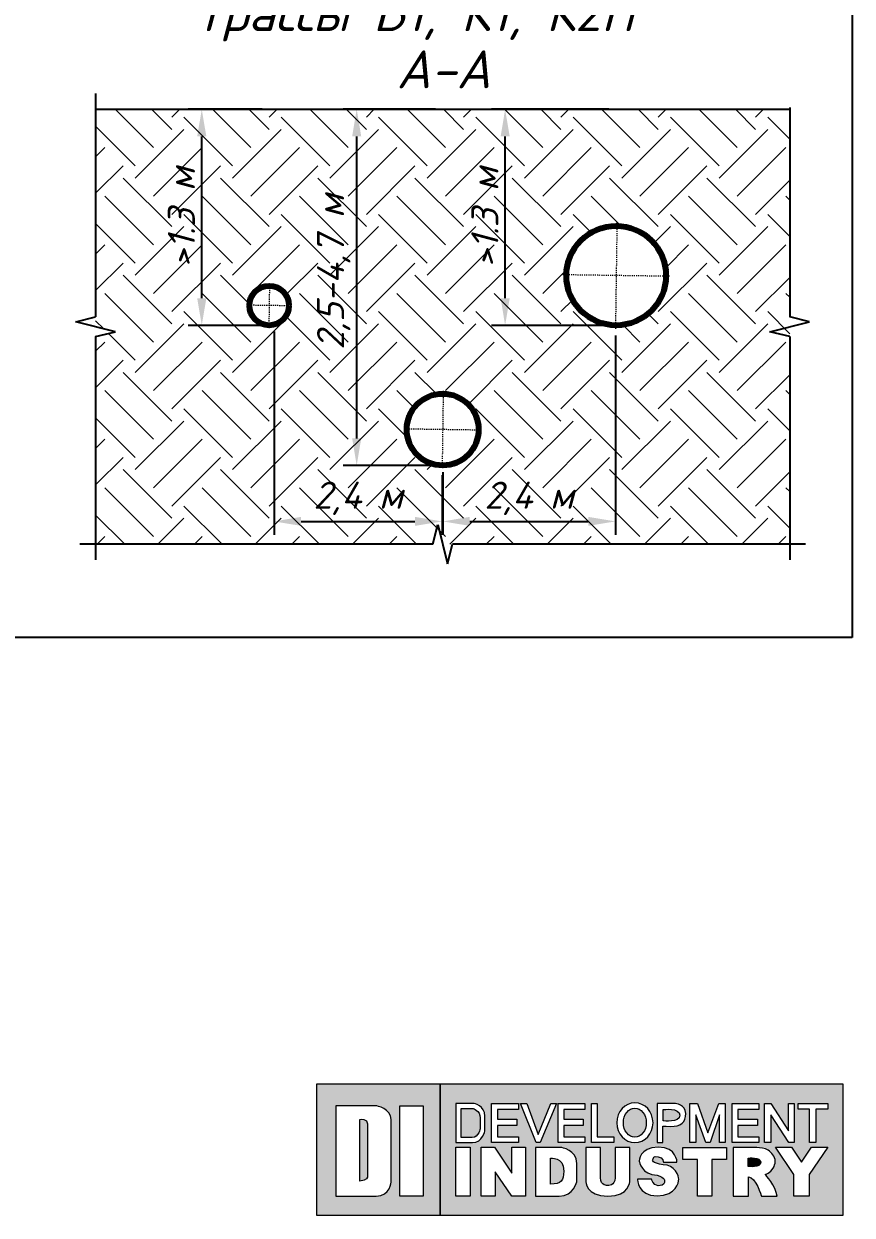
# Model space of a CAD drawing. Header units: millimetres. Extents: x 2791 to 3065, y 749 to 1154.
# Drawn here: x 2986.2 to 3062.7, y 749.3 to 859.4 of the extents above; entities that cross this region are included whole.
import ezdxf

# ---------------------------------------------------------------- set-up
doc = ezdxf.new("R2010")
doc.units = ezdxf.units.MM
doc.set_wipeout_variables(frame=1)
doc.linetypes.add('CENTER2', pattern=[28.575, 19.05, -3.175, 3.175, -3.175])
doc.layers.add('Слой 2', color=7, linetype='Continuous')
doc.styles.get("Standard").update_dxf_attribs({"font": 'isocpeui.ttf'})
doc.dimstyles.new('ISO-25', dxfattribs={"dimtxt": 2.5, "dimasz": 2.5, "dimexe": 1.25, "dimexo": 0.625, "dimtad": 1, "dimtxsty": 'Standard', "dimcen": 2.5, "dimadec": 0, "dimazin": 0, "dimtfac": 1, "dimtmove": 0, "dimatfit": 3, "dimfxl": 1, "dimarcsym": 0})
picture_1 = doc.add_image_def('image1.png', size_in_pixel=(707, 851))

# ---------------------------------------------------------------- blocks, each defined once
blk = doc.blocks.new('DI')
at = {"layer": 'Слой 2', "true_color": 0xf7931d}
h = blk.add_hatch(color=30, dxfattribs=at)
h.dxf.hatch_style = 2
h.paths.add_polyline_path([(-1795.8, 419.8), (-1795.8, -450.1), (-975.1, -450.1), (-975.1, 419.8)])
edge = h.paths.add_edge_path()
edge.add_spline(control_points=[(-1300.1, -225.7), (-1300.1, -225.7), (-1303.4, -324.5), (-1400.6, -324.5), (-1497.8, -324.5), (-1667.9, -324.5), (-1667.9, -324.5), (-1667.9, -324.5), (-1667.9, 276.5), (-1667.9, 276.5), (-1667.9, 276.5), (-1399, 276.5), (-1399, 276.5), (-1399, 276.5), (-1300.1, 255.5), (-1300.1, 185.8), (-1300.1, 116.2), (-1300.1, -225.7), (-1300.1, -225.7)], knot_values=[0, 0, 0, 0, 1, 1, 1, 2, 2, 2, 3, 3, 3, 4, 4, 4, 5, 5, 5, 6, 6, 6, 6], degree=3, periodic=0)
h.paths.add_polyline_path([(-1087.4, -324.5), (-1242.9, -324.5), (-1242.9, 276.5), (-1087.4, 276.5)])
at = {"layer": 'Слой 2', "true_color": 0x231f20}
h = blk.add_hatch(color=250, dxfattribs=at)
h.dxf.hatch_style = 2
h.paths.add_polyline_path([(-975.1, 419.8), (-975.1, -450.1), (1698.6, -450.1), (1698.6, 419.8)])
h.paths.add_polyline_path([(1176.3, 291.9), (1217.3, 291.9), (1335.1, 110.2), (1335.1, 291.9), (1372.9, 291.9), (1372.9, 31.9), (1338.3, 31.9), (1217.3, 215), (1217.3, 31.9), (1176.3, 31.9)])
h.paths.add_polyline_path([(681.9, 291.9), (732.1, 291.9), (800.2, 96.7), (873.9, 291.9), (916, 291.9), (916, 31.9), (877.1, 31.9), (877.1, 215), (814.8, 31.9), (787.2, 31.9), (721.6, 215), (721.6, 31.9), (681.9, 31.9)])
edge = h.paths.add_edge_path()
edge.add_spline(control_points=[(464.6, 291.9), (464.6, 291.9), (583.4, 291.9), (583.4, 291.9), (583.4, 291.9), (653.6, 281.9), (653.6, 224.7), (653.6, 167.5), (623.3, 137.8), (551, 139.4), (502.4, 140.5), (502.4, 140.5), (502.4, 140.5), (502.4, 140.5), (502.4, 31.9), (502.4, 31.9), (502.4, 31.9), (464.6, 31.9), (464.6, 31.9), (464.6, 31.9), (464.6, 291.9), (464.6, 291.9)], knot_values=[0, 0, 0, 0, 1, 1, 1, 2, 2, 2, 3, 3, 3, 4, 4, 4, 5, 5, 5, 6, 6, 6, 7, 7, 7, 7], degree=3, periodic=0)
h.paths.add_polyline_path([(28.3, 291.9), (65.5, 291.9), (65.5, 69.2), (177.3, 69.2), (177.3, 31.9), (28.3, 31.9)])
h.paths.add_polyline_path([(-401, 291.9), (-325.7, 86.2), (-242.3, 291.9), (-203.4, 291.9), (-312.8, 31.9), (-338.7, 31.9), (-441.5, 291.9)])
h.paths.add_polyline_path([(-633.8, 291.9), (-456.7, 291.9), (-456.7, 251.7), (-596, 251.2), (-596, 186.3), (-466.4, 186.3), (-466.4, 145.9), (-596, 145.9), (-596, 69.2), (-456.7, 69.2), (-456.7, 31.9), (-633.8, 31.9)])
h.paths.add_polyline_path([(-775.3, -324.5), (-872.5, -324.5), (-872.5, 1.1), (-775.3, 1.1)])
edge = h.paths.add_edge_path()
edge.add_spline(control_points=[(-761.5, 31.9), (-829.5, 31.9), (-872.5, 31.9), (-872.5, 31.9), (-872.5, 31.9), (-872.5, 291.9), (-872.5, 291.9), (-872.5, 291.9), (-752.6, 291.9), (-752.6, 291.9), (-752.6, 291.9), (-678.1, 277.4), (-678.1, 206.9), (-678.1, 136.4), (-678.1, 112.1), (-678.1, 112.1), (-678.1, 112.1), (-693.5, 31.9), (-761.5, 31.9)], knot_values=[0, 0, 0, 0, 1, 1, 1, 2, 2, 2, 3, 3, 3, 4, 4, 4, 5, 5, 5, 6, 6, 6, 6], degree=3, periodic=0)
h.paths.add_polyline_path([(-409.1, -324.5), (-499.9, -324.5), (-611.6, -161.7), (-611.6, -324.5), (-704, -324.5), (-704, 1.1), (-614.9, 1.1), (-499.9, -172.2), (-499.9, 1.1), (-409.1, 1.1)])
edge = h.paths.add_edge_path()
edge.add_spline(control_points=[(-67.9, -224.4), (-67.9, -224.4), (-89.6, -324.5), (-185.6, -324.5), (-281.6, -324.5), (-342.2, -324.5), (-342.2, -324.5), (-342.2, -324.5), (-342.2, 0), (-342.2, 0), (-342.2, 0), (-173, 0), (-173, 0), (-173, 0), (-67.9, -18.2), (-67.9, -106.1), (-67.9, -194.1), (-67.9, -224.4), (-67.9, -224.4)], knot_values=[0, 0, 0, 0, 1, 1, 1, 2, 2, 2, 3, 3, 3, 4, 4, 4, 5, 5, 5, 6, 6, 6, 6], degree=3, periodic=0)
h.paths.add_polyline_path([(-16, 251.7), (-155.4, 251.2), (-155.4, 186.3), (-25.8, 186.3), (-25.8, 145.9), (-155.4, 145.9), (-155.4, 69.2), (-16, 69.2), (-16, 31.9), (-193.2, 31.9), (-193.2, 291.9), (-16, 291.9)])
edge = h.paths.add_edge_path()
edge.add_spline(control_points=[(282.1, -224.6), (282.1, -224.6), (282.1, -324.5), (136.3, -324.5), (-9.5, -324.5), (-9.5, -224.6), (-9.5, -224.6), (-9.5, -224.6), (-9.5, 0), (-9.5, 0), (-9.5, 0), (87.7, 0), (87.7, 0), (87.7, 0), (87.7, -149), (87.7, -201.9), (87.7, -254.8), (136.3, -253.7), (136.3, -253.7), (136.3, -253.7), (184.9, -254.8), (184.9, -201.9), (184.9, -149), (184.9, 0), (184.9, 0), (184.9, 0), (282.1, 0), (282.1, 0), (282.1, 0), (282.1, -224.6), (282.1, -224.6)], knot_values=[0, 0, 0, 0, 1, 1, 1, 2, 2, 2, 3, 3, 3, 4, 4, 4, 5, 5, 5, 6, 6, 6, 7, 7, 7, 8, 8, 8, 9, 9, 9, 10, 10, 10, 10], degree=3, periodic=0)
edge = h.paths.add_edge_path()
edge.add_spline(control_points=[(195.7, 163.8), (195.7, 236.7), (249.6, 295.7), (316.1, 295.7), (382.6, 295.7), (436.5, 236.7), (436.5, 163.8), (436.5, 91), (382.6, 31.9), (316.1, 31.9), (249.6, 31.9), (195.7, 91), (195.7, 163.8)], knot_values=[0, 0, 0, 0, 1, 1, 1, 2, 2, 2, 3, 3, 3, 4, 4, 4, 4], degree=3, periodic=0)
edge = h.paths.add_edge_path()
edge.add_spline(control_points=[(607.5, -211.7), (606, -231.5), (593.8, -321.2), (463.1, -321.2), (332.4, -321.2), (334.4, -211.7), (334.4, -211.7), (334.4, -211.7), (426, -210.2), (426, -210.2), (426, -210.2), (436.6, -252.8), (471, -254.3), (517.6, -254.3), (512.9, -228.5), (512.9, -228.5), (512.9, -228.5), (520.6, -198.1), (463.1, -184.4), (361.4, -184.4), (345.1, -93.1), (345.1, -93.1), (345.1, -93.1), (345.9, 1.1), (471, 1.1), (596.1, 1.1), (595.3, -99.2), (595.3, -99.2), (595.3, -99.2), (505.3, -99.2), (505.3, -99.2), (505.3, -99.2), (506.8, -67.3), (471, -62.7), (435.2, -58.2), (442.8, -67.3), (436.6, -76.4), (430.5, -85.5), (427.5, -103.8), (503.8, -115.9), (581.6, -115.9), (609, -192), (607.5, -211.7)], knot_values=[0, 0, 0, 0, 1, 1, 1, 2, 2, 2, 3, 3, 3, 4, 4, 4, 5, 5, 5, 6, 6, 6, 7, 7, 7, 8, 8, 8, 9, 9, 9, 10, 10, 10, 11, 11, 11, 12, 12, 12, 13, 13, 13, 14, 14, 14, 14], degree=3, periodic=0)
h.paths.add_polyline_path([(924.1, -81.3), (825.9, -81.3), (825.9, -323.6), (779.1, -323.6), (732.4, -323.6), (732.4, -81.3), (634.1, -81.3), (634.1, 0), (779.1, 0), (924.1, 0)])
h.paths.add_polyline_path([(962.4, 291.9), (1139.6, 291.9), (1139.6, 251.7), (1000.2, 251.2), (1000.2, 186.3), (1129.8, 186.3), (1129.8, 145.9), (1000.2, 145.9), (1000.2, 69.2), (1139.6, 69.2), (1139.6, 31.9), (962.4, 31.9)])
edge = h.paths.add_edge_path()
edge.add_spline(control_points=[(1156.6, -324.5), (1156.6, -324.5), (1117.7, -196.4), (1070.9, -196.4), (1070.9, -235.6), (1070.9, -324.5), (1070.9, -324.5), (1070.9, -324.5), (968.7, -324.5), (968.7, -324.5), (968.7, -324.5), (968.7, -321.3), (968.7, -321.3), (968.7, -321.3), (968.7, 0), (968.7, 0), (968.7, 0), (1082, -1), (1082, -1), (1082, -1), (1155.3, 6.5), (1200.2, -18.8), (1222.5, -31.3), (1246.9, -62.8), (1246.9, -91.5), (1246.9, -108.7), (1241.6, -125.7), (1234.3, -137.9), (1214.2, -171), (1181.1, -179.6), (1181.1, -179.6), (1181.1, -179.6), (1254, -258.1), (1259.5, -324.5), (1196.3, -324.5), (1156.6, -324.5), (1156.6, -324.5)], knot_values=[0, 0, 0, 0, 1, 1, 1, 2, 2, 2, 3, 3, 3, 4, 4, 4, 5, 5, 5, 6, 6, 6, 7, 7, 7, 8, 8, 8, 9, 9, 9, 10, 10, 10, 11, 11, 11, 12, 12, 12, 12], degree=3, periodic=0)
h.paths.add_polyline_path([(1473.3, -181.2), (1473.3, -323.6), (1422.3, -323.6), (1371.2, -323.6), (1371.2, -181.2), (1248.1, 1.1), (1356.2, 1.1), (1422.3, -98.5), (1488.3, 1.1), (1596.4, 1.1)])
h.paths.add_polyline_path([(1596.4, 253.9), (1516.5, 253.9), (1516.5, 31.9), (1474.4, 31.9), (1474.4, 253.9), (1398.8, 253.9), (1398.8, 291.9), (1596.4, 291.9)])
h = blk.add_hatch(color=250, dxfattribs=at)
h.dxf.hatch_style = 2
edge = h.paths.add_edge_path()
edge.add_spline(control_points=[(-757.8, 257.7), (-757.8, 257.7), (-835.7, 257.7), (-835.7, 257.7), (-835.7, 257.7), (-835.7, 66.2), (-835.7, 66.2), (-835.7, 66.2), (-807.8, 66.2), (-763.6, 66.2), (-719.4, 66.2), (-709.4, 125.2), (-709.4, 125.2), (-709.4, 125.2), (-709.4, 143.1), (-709.4, 195), (-709.4, 247), (-757.8, 257.7), (-757.8, 257.7)], knot_values=[0, 0, 0, 0, 1, 1, 1, 2, 2, 2, 3, 3, 3, 4, 4, 4, 5, 5, 5, 6, 6, 6, 6], degree=3, periodic=0)
h = blk.add_hatch(color=250, dxfattribs=at)
h.dxf.hatch_style = 2
edge = h.paths.add_edge_path()
edge.add_spline(control_points=[(316.1, 260.1), (274, 260.1), (239.9, 217), (239.9, 163.8), (239.9, 110.7), (274, 67.6), (316.1, 67.6), (358.1, 67.6), (392.2, 110.7), (392.2, 163.8), (392.2, 217), (358.1, 260.1), (316.1, 260.1)], knot_values=[0, 0, 0, 0, 1, 1, 1, 2, 2, 2, 3, 3, 3, 4, 4, 4, 4], degree=3, periodic=0)
h = blk.add_hatch(color=250, dxfattribs=at)
h.dxf.hatch_style = 2
edge = h.paths.add_edge_path()
edge.add_spline(control_points=[(613.9, 213.5), (613.9, 265.6), (503.6, 250.5), (503.6, 250.5), (503.6, 250.5), (503.6, 176.6), (503.6, 176.6), (503.6, 176.6), (613.9, 161.5), (613.9, 213.5)], knot_values=[0, 0, 0, 0, 1, 1, 1, 2, 2, 2, 3, 3, 3, 3], degree=3, periodic=0)
at = {"layer": 'Слой 2', "true_color": 0xf7931d}
h = blk.add_hatch(color=30, dxfattribs=at)
h.dxf.hatch_style = 2
edge = h.paths.add_edge_path()
edge.add_spline(control_points=[(-1507.5, 185.8), (-1507.5, 185.8), (-1507.5, -223.5), (-1507.5, -223.5), (-1460, -223.5), (-1456.7, -193.3), (-1456.7, -193.3), (-1456.7, -193.3), (-1456.7, 118.9), (-1456.7, 155.6), (-1456.7, 192.3), (-1507.5, 185.8), (-1507.5, 185.8)], knot_values=[0, 0, 0, 0, 1, 1, 1, 2, 2, 2, 3, 3, 3, 4, 4, 4, 4], degree=3, periodic=0)
at = {"layer": 'Слой 2', "true_color": 0x231f20}
h = blk.add_hatch(color=250, dxfattribs=at)
h.dxf.hatch_style = 2
edge = h.paths.add_edge_path()
edge.add_spline(control_points=[(-243.9, -72.3), (-243.9, -72.3), (-243.9, -244), (-243.9, -244), (-171.5, -244), (-155.3, -219.2), (-155.3, -158.2), (-155.3, -57.2), (-243.9, -72.3), (-243.9, -72.3)], knot_values=[0, 0, 0, 0, 1, 1, 1, 2, 2, 2, 3, 3, 3, 3], degree=3, periodic=0)
h = blk.add_hatch(color=250, dxfattribs=at)
h.dxf.hatch_style = 2
edge = h.paths.add_edge_path()
edge.add_spline(control_points=[(1068.3, -71.5), (1068.3, -71.5), (1068.3, -126.8), (1068.3, -126.8), (1068.3, -126.8), (1150.9, -138.2), (1150.9, -99.2), (1150.9, -60.2), (1068.3, -71.5), (1068.3, -71.5)], knot_values=[0, 0, 0, 0, 1, 1, 1, 2, 2, 2, 3, 3, 3, 3], degree=3, periodic=0)
at = {"layer": 'Слой 2', "lineweight": 0}
for points in [[(-1795.8, 419.8), (-1795.8, -450.1), (-975.1, -450.1), (-975.1, 419.8), (-1795.8, 419.8)], [(-975.1, 419.8), (-975.1, -450.1), (1698.6, -450.1), (1698.6, 419.8), (-975.1, 419.8)], [(-1087.4, -324.5), (-1242.9, -324.5), (-1242.9, 276.5), (-1087.4, 276.5), (-1087.4, -324.5)], [(-633.8, 291.9), (-456.7, 291.9), (-456.7, 251.7), (-596, 251.2), (-596, 186.3), (-466.4, 186.3), (-466.4, 145.9), (-596, 145.9), (-596, 69.2), (-456.7, 69.2), (-456.7, 31.9), (-633.8, 31.9), (-633.8, 291.9)], [(-401, 291.9), (-325.7, 86.2), (-242.3, 291.9), (-203.4, 291.9), (-312.8, 31.9), (-338.7, 31.9), (-441.5, 291.9), (-401, 291.9)], [(-16, 251.7), (-155.4, 251.2), (-155.4, 186.3), (-25.8, 186.3), (-25.8, 145.9), (-155.4, 145.9), (-155.4, 69.2), (-16, 69.2), (-16, 31.9), (-193.2, 31.9), (-193.2, 291.9), (-16, 291.9), (-16, 251.7)], [(28.3, 291.9), (65.5, 291.9), (65.5, 69.2), (177.3, 69.2), (177.3, 31.9), (28.3, 31.9), (28.3, 291.9)], [(681.9, 291.9), (732.1, 291.9), (800.2, 96.7), (873.9, 291.9), (916, 291.9), (916, 31.9), (877.1, 31.9), (877.1, 215), (814.8, 31.9), (787.2, 31.9), (721.6, 215), (721.6, 31.9), (681.9, 31.9), (681.9, 291.9)], [(962.4, 291.9), (1139.6, 291.9), (1139.6, 251.7), (1000.2, 251.2), (1000.2, 186.3), (1129.8, 186.3), (1129.8, 145.9), (1000.2, 145.9), (1000.2, 69.2), (1139.6, 69.2), (1139.6, 31.9), (962.4, 31.9), (962.4, 291.9)], [(1176.3, 291.9), (1217.3, 291.9), (1335.1, 110.2), (1335.1, 291.9), (1372.9, 291.9), (1372.9, 31.9), (1338.3, 31.9), (1217.3, 215), (1217.3, 31.9), (1176.3, 31.9), (1176.3, 291.9)], [(1596.4, 253.9), (1516.5, 253.9), (1516.5, 31.9), (1474.4, 31.9), (1474.4, 253.9), (1398.8, 253.9), (1398.8, 291.9), (1596.4, 291.9), (1596.4, 253.9)], [(-775.3, -324.5), (-872.5, -324.5), (-872.5, 1.1), (-775.3, 1.1), (-775.3, -324.5)], [(-409.1, -324.5), (-499.9, -324.5), (-611.6, -161.7), (-611.6, -324.5), (-704, -324.5), (-704, 1.1), (-614.9, 1.1), (-499.9, -172.2), (-499.9, 1.1), (-409.1, 1.1), (-409.1, -324.5)], [(924.1, -81.3), (825.9, -81.3), (825.9, -323.6), (779.1, -323.6), (732.4, -323.6), (732.4, -81.3), (634.1, -81.3), (634.1, 0), (779.1, 0), (924.1, 0), (924.1, -81.3)], [(1473.3, -181.2), (1473.3, -323.6), (1422.3, -323.6), (1371.2, -323.6), (1371.2, -181.2), (1248.1, 1.1), (1356.2, 1.1), (1422.3, -98.5), (1488.3, 1.1), (1596.4, 1.1), (1473.3, -181.2)]]:
    blk.add_lwpolyline(points, dxfattribs=at)
for points, knots in [([(-1300.1, -225.7), (-1300.1, -225.7), (-1303.4, -324.5), (-1400.6, -324.5), (-1497.8, -324.5), (-1667.9, -324.5), (-1667.9, -324.5), (-1667.9, -324.5), (-1667.9, 276.5), (-1667.9, 276.5), (-1667.9, 276.5), (-1399, 276.5), (-1399, 276.5), (-1399, 276.5), (-1300.1, 255.5), (-1300.1, 185.8), (-1300.1, 116.2), (-1300.1, -225.7), (-1300.1, -225.7)], [0, 0, 0, 0, 1, 1, 1, 2, 2, 2, 3, 3, 3, 4, 4, 4, 5, 5, 5, 6, 6, 6, 6]), ([(-761.5, 31.9), (-829.5, 31.9), (-872.5, 31.9), (-872.5, 31.9), (-872.5, 31.9), (-872.5, 291.9), (-872.5, 291.9), (-872.5, 291.9), (-752.6, 291.9), (-752.6, 291.9), (-752.6, 291.9), (-678.1, 277.4), (-678.1, 206.9), (-678.1, 136.4), (-678.1, 112.1), (-678.1, 112.1), (-678.1, 112.1), (-693.5, 31.9), (-761.5, 31.9)], [0, 0, 0, 0, 1, 1, 1, 2, 2, 2, 3, 3, 3, 4, 4, 4, 5, 5, 5, 6, 6, 6, 6]), ([(-757.8, 257.7), (-757.8, 257.7), (-835.7, 257.7), (-835.7, 257.7), (-835.7, 257.7), (-835.7, 66.2), (-835.7, 66.2), (-835.7, 66.2), (-807.8, 66.2), (-763.6, 66.2), (-719.4, 66.2), (-709.4, 125.2), (-709.4, 125.2), (-709.4, 125.2), (-709.4, 143.1), (-709.4, 195), (-709.4, 247), (-757.8, 257.7), (-757.8, 257.7)], [0, 0, 0, 0, 1, 1, 1, 2, 2, 2, 3, 3, 3, 4, 4, 4, 5, 5, 5, 6, 6, 6, 6]), ([(195.7, 163.8), (195.7, 236.7), (249.6, 295.7), (316.1, 295.7), (382.6, 295.7), (436.5, 236.7), (436.5, 163.8), (436.5, 91), (382.6, 31.9), (316.1, 31.9), (249.6, 31.9), (195.7, 91), (195.7, 163.8)], [0, 0, 0, 0, 1, 1, 1, 2, 2, 2, 3, 3, 3, 4, 4, 4, 4]), ([(316.1, 260.1), (274, 260.1), (239.9, 217), (239.9, 163.8), (239.9, 110.7), (274, 67.6), (316.1, 67.6), (358.1, 67.6), (392.2, 110.7), (392.2, 163.8), (392.2, 217), (358.1, 260.1), (316.1, 260.1)], [0, 0, 0, 0, 1, 1, 1, 2, 2, 2, 3, 3, 3, 4, 4, 4, 4]), ([(464.6, 291.9), (464.6, 291.9), (583.4, 291.9), (583.4, 291.9), (583.4, 291.9), (653.6, 281.9), (653.6, 224.7), (653.6, 167.5), (623.3, 137.8), (551, 139.4), (502.4, 140.5), (502.4, 140.5), (502.4, 140.5), (502.4, 140.5), (502.4, 31.9), (502.4, 31.9), (502.4, 31.9), (464.6, 31.9), (464.6, 31.9), (464.6, 31.9), (464.6, 291.9), (464.6, 291.9)], [0, 0, 0, 0, 1, 1, 1, 2, 2, 2, 3, 3, 3, 4, 4, 4, 5, 5, 5, 6, 6, 6, 7, 7, 7, 7]), ([(613.9, 213.5), (613.9, 265.6), (503.6, 250.5), (503.6, 250.5), (503.6, 250.5), (503.6, 176.6), (503.6, 176.6), (503.6, 176.6), (613.9, 161.5), (613.9, 213.5)], [0, 0, 0, 0, 1, 1, 1, 2, 2, 2, 3, 3, 3, 3]), ([(-1507.5, 185.8), (-1507.5, 185.8), (-1507.5, -223.5), (-1507.5, -223.5), (-1460, -223.5), (-1456.7, -193.3), (-1456.7, -193.3), (-1456.7, -193.3), (-1456.7, 118.9), (-1456.7, 155.6), (-1456.7, 192.3), (-1507.5, 185.8), (-1507.5, 185.8)], [0, 0, 0, 0, 1, 1, 1, 2, 2, 2, 3, 3, 3, 4, 4, 4, 4]), ([(-67.9, -224.4), (-67.9, -224.4), (-89.6, -324.5), (-185.6, -324.5), (-281.6, -324.5), (-342.2, -324.5), (-342.2, -324.5), (-342.2, -324.5), (-342.2, 0), (-342.2, 0), (-342.2, 0), (-173, 0), (-173, 0), (-173, 0), (-67.9, -18.2), (-67.9, -106.1), (-67.9, -194.1), (-67.9, -224.4), (-67.9, -224.4)], [0, 0, 0, 0, 1, 1, 1, 2, 2, 2, 3, 3, 3, 4, 4, 4, 5, 5, 5, 6, 6, 6, 6]), ([(282.1, -224.6), (282.1, -224.6), (282.1, -324.5), (136.3, -324.5), (-9.5, -324.5), (-9.5, -224.6), (-9.5, -224.6), (-9.5, -224.6), (-9.5, 0), (-9.5, 0), (-9.5, 0), (87.7, 0), (87.7, 0), (87.7, 0), (87.7, -149), (87.7, -201.9), (87.7, -254.8), (136.3, -253.7), (136.3, -253.7), (136.3, -253.7), (184.9, -254.8), (184.9, -201.9), (184.9, -149), (184.9, 0), (184.9, 0), (184.9, 0), (282.1, 0), (282.1, 0), (282.1, 0), (282.1, -224.6), (282.1, -224.6)], [0, 0, 0, 0, 1, 1, 1, 2, 2, 2, 3, 3, 3, 4, 4, 4, 5, 5, 5, 6, 6, 6, 7, 7, 7, 8, 8, 8, 9, 9, 9, 10, 10, 10, 10]), ([(607.5, -211.7), (606, -231.5), (593.8, -321.2), (463.1, -321.2), (332.4, -321.2), (334.4, -211.7), (334.4, -211.7), (334.4, -211.7), (426, -210.2), (426, -210.2), (426, -210.2), (436.6, -252.8), (471, -254.3), (517.6, -254.3), (512.9, -228.5), (512.9, -228.5), (512.9, -228.5), (520.6, -198.1), (463.1, -184.4), (361.4, -184.4), (345.1, -93.1), (345.1, -93.1), (345.1, -93.1), (345.9, 1.1), (471, 1.1), (596.1, 1.1), (595.3, -99.2), (595.3, -99.2), (595.3, -99.2), (505.3, -99.2), (505.3, -99.2), (505.3, -99.2), (506.8, -67.3), (471, -62.7), (435.2, -58.2), (442.8, -67.3), (436.6, -76.4), (430.5, -85.5), (427.5, -103.8), (503.8, -115.9), (581.6, -115.9), (609, -192), (607.5, -211.7)], [0, 0, 0, 0, 1, 1, 1, 2, 2, 2, 3, 3, 3, 4, 4, 4, 5, 5, 5, 6, 6, 6, 7, 7, 7, 8, 8, 8, 9, 9, 9, 10, 10, 10, 11, 11, 11, 12, 12, 12, 13, 13, 13, 14, 14, 14, 14]), ([(1156.6, -324.5), (1156.6, -324.5), (1117.7, -196.4), (1070.9, -196.4), (1070.9, -235.6), (1070.9, -324.5), (1070.9, -324.5), (1070.9, -324.5), (968.7, -324.5), (968.7, -324.5), (968.7, -324.5), (968.7, -321.3), (968.7, -321.3), (968.7, -321.3), (968.7, 0), (968.7, 0), (968.7, 0), (1082, -1), (1082, -1), (1082, -1), (1155.3, 6.5), (1200.2, -18.8), (1222.5, -31.3), (1246.9, -62.8), (1246.9, -91.5), (1246.9, -108.7), (1241.6, -125.7), (1234.3, -137.9), (1214.2, -171), (1181.1, -179.6), (1181.1, -179.6), (1181.1, -179.6), (1254, -258.1), (1259.5, -324.5), (1196.3, -324.5), (1156.6, -324.5), (1156.6, -324.5)], [0, 0, 0, 0, 1, 1, 1, 2, 2, 2, 3, 3, 3, 4, 4, 4, 5, 5, 5, 6, 6, 6, 7, 7, 7, 8, 8, 8, 9, 9, 9, 10, 10, 10, 11, 11, 11, 12, 12, 12, 12]), ([(-243.9, -72.3), (-243.9, -72.3), (-243.9, -244), (-243.9, -244), (-171.5, -244), (-155.3, -219.2), (-155.3, -158.2), (-155.3, -57.2), (-243.9, -72.3), (-243.9, -72.3)], [0, 0, 0, 0, 1, 1, 1, 2, 2, 2, 3, 3, 3, 3]), ([(1068.3, -71.5), (1068.3, -71.5), (1068.3, -126.8), (1068.3, -126.8), (1068.3, -126.8), (1150.9, -138.2), (1150.9, -99.2), (1150.9, -60.2), (1068.3, -71.5), (1068.3, -71.5)], [0, 0, 0, 0, 1, 1, 1, 2, 2, 2, 3, 3, 3, 3])]:
    blk.add_open_spline(points, degree=3, knots=knots, dxfattribs=at)
blk = doc.blocks.new('*D18')
at = {"color": 0, "lineweight": -2, "transparency": 16777216}
for p, q in [((3008.19, 851.49), (3001.37, 851.49)), ((3002.62, 834.03), (3002.62, 848.99)), ((3008.19, 831.53), (3001.37, 831.53))]:
    blk.add_line(p, q, dxfattribs=at)
at = {"color": 0, "transparency": 16777216}
for points in [[(3002.2, 848.99), (3003.04, 848.99), (3002.62, 851.49)], [(3002.2, 834.03), (3003.04, 834.03), (3002.62, 831.53)]]:
    blk.add_solid(points, dxfattribs=at)
at = {"layer": 'Defpoints', "color": 0, "transparency": 16777216}
for p in [(3002.62, 851.49), (3008.81, 851.49), (3008.81, 831.53)]:
    blk.add_point(p, dxfattribs=at)
at = {"color": 0, "transparency": 16777216, "insert": (3000.74, 841.51), "char_height": 2.5, "attachment_point": 5, "rotation": 90}
blk.add_mtext('>1.3 м', dxfattribs=at)
blk = doc.blocks.new('*D19')
at = {"color": 0, "lineweight": -2, "transparency": 16777216}
for p, q in [((3040.18, 851.49), (3029.37, 851.49)), ((3030.62, 834.03), (3030.62, 848.99)), ((3040.18, 831.53), (3029.37, 831.53))]:
    blk.add_line(p, q, dxfattribs=at)
at = {"color": 0, "transparency": 16777216}
for points in [[(3030.21, 848.99), (3031.04, 848.99), (3030.62, 851.49)], [(3030.21, 834.03), (3031.04, 834.03), (3030.62, 831.53)]]:
    blk.add_solid(points, dxfattribs=at)
at = {"layer": 'Defpoints', "color": 0, "transparency": 16777216}
for p in [(3030.62, 851.49), (3040.81, 851.49), (3040.81, 831.53)]:
    blk.add_point(p, dxfattribs=at)
at = {"color": 0, "transparency": 16777216, "insert": (3028.75, 841.51), "char_height": 2.5, "attachment_point": 5, "rotation": 90}
blk.add_mtext('>1.3 м', dxfattribs=at)
blk = doc.blocks.new('*D20')
at = {"color": 0, "lineweight": -2, "transparency": 16777216}
for p, q in [((3024.18, 851.49), (3015.67, 851.49)), ((3016.92, 821.09), (3016.92, 848.99)), ((3024.18, 818.59), (3015.67, 818.59))]:
    blk.add_line(p, q, dxfattribs=at)
at = {"color": 0, "transparency": 16777216}
for points in [[(3016.5, 848.99), (3017.34, 848.99), (3016.92, 851.49)], [(3016.5, 821.09), (3017.34, 821.09), (3016.92, 818.59)]]:
    blk.add_solid(points, dxfattribs=at)
at = {"layer": 'Defpoints', "color": 0, "transparency": 16777216}
for p in [(3016.92, 851.49), (3024.81, 851.49), (3024.81, 818.59)]:
    blk.add_point(p, dxfattribs=at)
at = {"color": 0, "transparency": 16777216, "insert": (3014.8, 836.46), "char_height": 2.5, "attachment_point": 5, "rotation": 90}
blk.add_mtext('2,5-4,7 м', dxfattribs=at)
blk = doc.blocks.new('*U23')
at = {"color": 0, "linetype": 'ByBlock', "lineweight": -2}
for p, q in [((2632, 0), (2694, 250)), ((2694, 250), (2819, -250)), ((2632, 0), (-200, 0)), ((2819, -250), (2882, 0)), ((5714, 0), (2882, 0))]:
    blk.add_line(p, q, dxfattribs=at)
blk = doc.blocks.new('*U24')
at = {"color": 0, "linetype": 'ByBlock', "lineweight": -2}
for p, q in [((4271, 0), (4334, 250)), ((4334, 250), (4459, -250)), ((4271, 0), (-200, 0)), ((4459, -250), (4521, 0)), ((8992, 0), (4521, 0))]:
    blk.add_line(p, q, dxfattribs=at)
blk = doc.blocks.new('*D25')
at = {"color": 0, "lineweight": -2, "transparency": 16777216}
for p, q in [((3009.29, 830.97), (3009.29, 812.17)), ((3024.8, 817.69), (3024.8, 812.17)), ((3011.79, 813.42), (3022.3, 813.42))]:
    blk.add_line(p, q, dxfattribs=at)
at = {"color": 0, "transparency": 16777216}
for points in [[(3011.79, 813.84), (3011.79, 813.01), (3009.29, 813.42)], [(3022.3, 813.84), (3022.3, 813.01), (3024.8, 813.42)]]:
    blk.add_solid(points, dxfattribs=at)
at = {"layer": 'Defpoints', "color": 0, "transparency": 16777216}
for p in [(3009.29, 831.59), (3024.8, 818.32), (3024.8, 813.42)]:
    blk.add_point(p, dxfattribs=at)
at = {"color": 0, "transparency": 16777216, "insert": (3017.05, 815.55), "char_height": 2.5, "attachment_point": 5}
blk.add_mtext('2,4 м', dxfattribs=at)
blk = doc.blocks.new('*D26')
at = {"color": 0, "lineweight": -2, "transparency": 16777216}
for p, q in [((3040.8, 830.58), (3040.8, 812.17)), ((3024.86, 817.96), (3024.86, 812.17)), ((3027.36, 813.42), (3038.3, 813.42))]:
    blk.add_line(p, q, dxfattribs=at)
at = {"color": 0, "transparency": 16777216}
for points in [[(3027.36, 813.84), (3027.36, 813.01), (3024.86, 813.42)], [(3038.3, 813.84), (3038.3, 813.01), (3040.8, 813.42)]]:
    blk.add_solid(points, dxfattribs=at)
at = {"layer": 'Defpoints', "color": 0, "transparency": 16777216}
for p in [(3040.8, 831.2), (3024.86, 818.59), (3040.8, 813.42)]:
    blk.add_point(p, dxfattribs=at)
at = {"color": 0, "transparency": 16777216, "insert": (3032.83, 815.55), "char_height": 2.5, "attachment_point": 5}
blk.add_mtext('2,4 м', dxfattribs=at)

msp = doc.modelspace()

# ---------------------------------------------------------------- block references
at = {"color": 0, "lineweight": -2, "xscale": 0.01391465677179963, "yscale": 0.01391465677179963, "zscale": 0.01391465677179963}
msp.add_blockref('DI', (3038.196, 755.596), dxfattribs=at)

# ---------------------------------------------------------------- pictures from other files: only their frames are drawn
image = msp.add_image(picture_1, insert=(2781.303, 775.682), size_in_units=(305.84, 368.133), dxfattribs=dict(fade=36))
image.set_boundary_path([(21.112, -0.5), (649.8845, 788.077)])
image.dxf.flags = 15

# ---------------------------------------------------------------- next in the draw order: wipeouts: each hides what was drawn before it
msp.add_wipeout([(2986.735, 809.431), (2986.735, 857.345), (3061.771, 857.345), (3061.771, 809.29)])

# ---------------------------------------------------------------- next in the draw order: hatches: boundary and pattern name
at = {"lineweight": 5, "transparency": 33554505}
h = msp.add_hatch(dxfattribs=at)
h.set_pattern_fill('EARTH', color=256, angle=45)
h.set_pattern_definition([(45, (-98.344, -29.3135), (9e-16, 8.980256), [6.35, -6.35]), (45, (-100.028, -27.6297), (9e-16, 8.980256), [6.35, -6.35]), (45, (-101.7117, -25.946), (9e-16, 8.980256), [6.35, -6.35]), (135, (-101.7117, -24.8233), (-8.980256, 9e-16), [6.35, -6.35]), (135, (-100.028, -23.1395), (-8.980256, 9e-16), [6.35, -6.35]), (135, (-98.344, -21.456), (-8.980256, 9e-16), [6.35, -6.35])])
h.paths.add_polyline_path([(3010.668, 833.363, -1), (3007.011, 833.363, -1)], flags=16)
h.paths.add_polyline_path([(3028.171, 821.902, -1), (3021.541, 821.902, -1)], flags=16)
h.paths.add_polyline_path([(3045.469, 836.131, -1), (3036.275, 836.131, -1)], flags=16)
h.paths.add_polyline_path([(2992.824, 831.403), (2994.645, 830.947), (2992.824, 830.492), (2992.824, 811.315), (3056.888, 811.315), (3056.888, 851.491), (2992.824, 851.491)])

# ---------------------------------------------------------------- next in the draw order: linework, layer by layer
at = {"lineweight": 25}
msp.add_line((2992.824, 851.491), (3056.888, 851.491), dxfattribs=at)
at = {"color": 1, "linetype": 'CENTER2', "lineweight": 5, "ltscale": 0.0007}
for p, q in [((3040.942, 841.061), (3040.802, 831.201)), ((3008.869, 835.4), (3008.811, 831.325)), ((3045.802, 836.061), (3035.942, 836.201)), ((3010.877, 833.334), (3006.803, 833.392)), ((3024.907, 825.488), (3024.805, 818.317)), ((3028.441, 821.851), (3021.27, 821.953))]:
    msp.add_line(p, q, dxfattribs=at)
at = {"lineweight": 80}
for centre, radius in [((3040.872, 836.131), 4.597), ((3008.84, 833.363), 1.829), ((3024.856, 821.902), 3.315)]:
    msp.add_circle(centre, radius, dxfattribs=at)

# ---------------------------------------------------------------- next in the draw order: block references
at = {"yscale": 0.007286400000000001, "zscale": 0.007286400000000001}
for p, xscale, rotation in [((2992.824, 811.315), -0.007286400000000001, 270), ((3056.888, 811.315), 0.007286400000000001, 90)]:
    msp.add_blockref('*U23', p, dxfattribs=dict(at, xscale=xscale, rotation=rotation))
at = {"xscale": 0.007286400000000001, "yscale": 0.007286400000000001, "zscale": 0.007286400000000001}
msp.add_blockref('*U24', (2992.824, 811.315), dxfattribs=at)

# ---------------------------------------------------------------- next in the draw order: dimensions: what is measured, and where the dimension line sits
for base, p1, p2, picture, middle in [((3002.62, 851.491), (3008.814, 831.534), (3008.814, 851.491), '*D18', (3000.745, 841.512)), ((3030.622, 851.491), (3040.806, 831.534), (3040.806, 851.491), '*D19', (3028.747, 841.512))]:
    dim = msp.add_linear_dim(base=base, p1=p1, p2=p2, angle=90, text='>1.3 м', dimstyle='ISO-25')
    dim.commit()
    dim.dimension.update_dxf_attribs({"geometry": picture, "text_midpoint": middle})
dim = msp.add_linear_dim(base=(3016.921, 851.491), p1=(3024.809, 818.588), p2=(3024.809, 851.491), angle=90, text='2,5-4,7 м', dimstyle='ISO-25')
dim.commit()
dim.dimension.update_dxf_attribs({"geometry": '*D20', "text_midpoint": (3016.921, 836.462), "dimtype": 160})
for base, p1, p2, picture, middle in [((3024.805, 813.424), (3009.289, 831.59), (3024.805, 818.317), '*D25', (3017.047, 815.549)), ((3040.802, 813.424), (3024.856, 818.587), (3040.802, 831.201), '*D26', (3032.829, 815.549))]:
    dim = msp.add_linear_dim(base=base, p1=p1, p2=p2, text='2,4 м', dimstyle='ISO-25')
    dim.commit()
    dim.dimension.update_dxf_attribs({"geometry": picture, "text_midpoint": middle})

# ---------------------------------------------------------------- next in the draw order: texts
at = {"insert": (3020.599, 856.935), "char_height": 3.5, "attachment_point": 1, "bg_fill": 2}
msp.add_mtext_dynamic_manual_height_columns('А-А', width=39.5259, gutter_width=12.5, heights=[0], dxfattribs=at)

# ---------------------------------------------------------------- next in the draw order: texts
at = {"insert": (2989.344, 868.051), "char_height": 3.5, "attachment_point": 1, "bg_fill": 3, "box_fill_scale": 1.1, "bg_fill_color": 256, "bg_fill_transparency": 0}
msp.add_mtext_dynamic_manual_height_columns('\\pi1.2637;Поперечный профиль участка \\P\\pi12.672;трассы В1, К1, К2Н', width=69.79632, gutter_width=12.5, heights=[0], dxfattribs=at)

doc.saveas('drawing.dxf')
